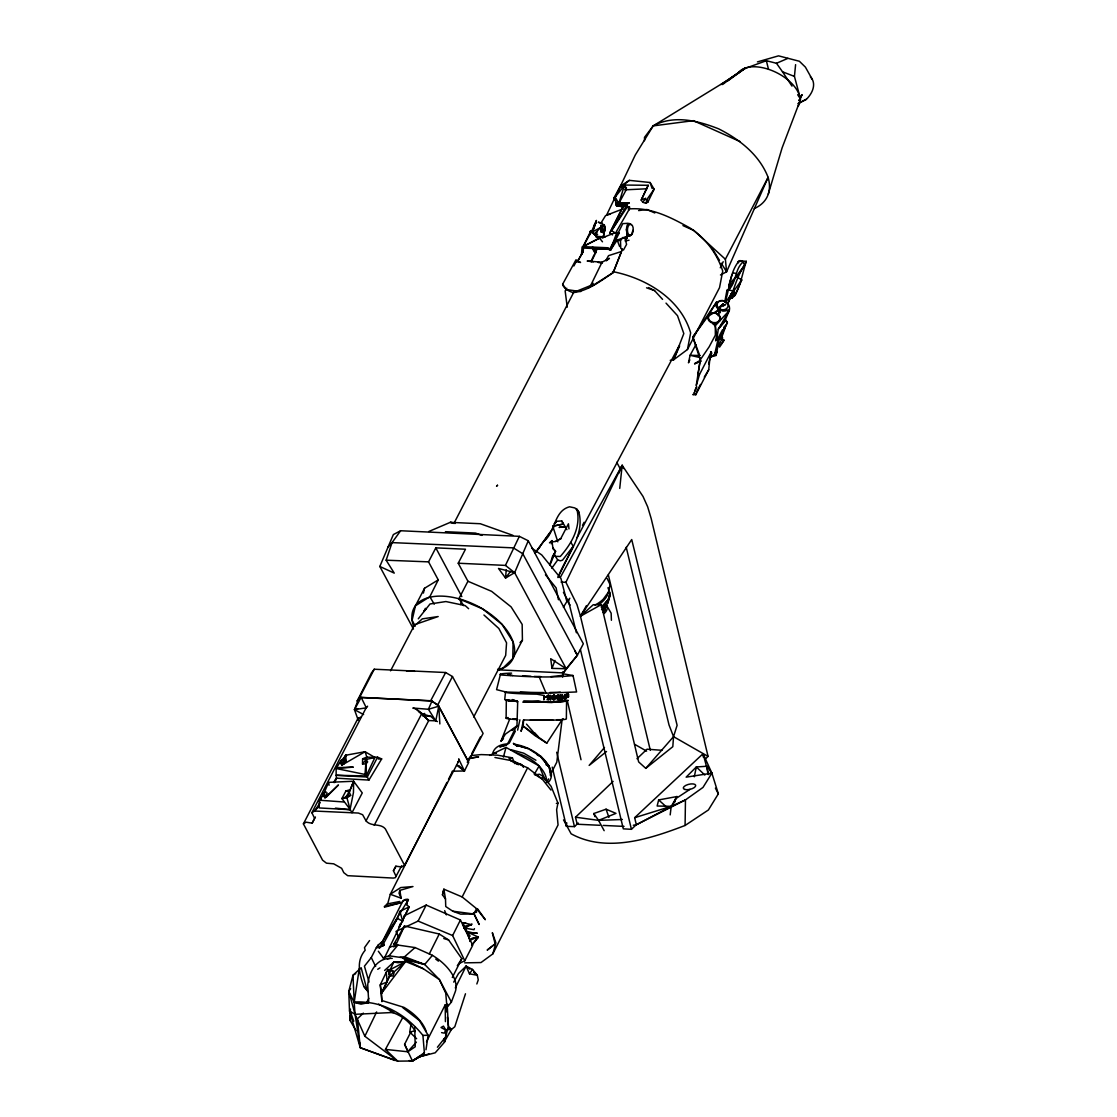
<?xml version="1.0" encoding="UTF-8"?>
<svg xmlns="http://www.w3.org/2000/svg" width="1117" height="1117" viewBox="0 0 1117 1117"><rect width="100%" height="100%" fill="white"/><g stroke="black" fill="none" stroke-linecap="round" stroke-linejoin="round"><path stroke-width="1.5" d="M568.344 693.992L567.785 696.952M568.064 695.5L568.288 694.076L568.134 697.008L568.12 694.243L568.162 696.198M568.427 695.542L568.385 697.176L568.106 694.257L568.316 696.854M568.413 696.785L568.427 694.09M603.152 231.764L601.295 225.564L604.562 225.313L604.492 231.484L601.225 231.736L602.496 231.024L602.594 229.292L601.295 225.564L601.016 231.722L604.492 231.484M568.26 696.785L567.953 695.626M568.26 696.198L568.12 696.952L568.358 695.877M725.841 320.356L726.874 321.724L725.226 319.909L725.841 320.356L718.287 329.152L729.331 310.484L722.825 310.931L717.77 308.878L716.416 306.756L716.458 302.204L717.337 302.344C722.825 297.248 731.104 303.545 729.331 310.484L725.226 319.909L718.287 329.152L717.072 337.264L715.313 325.703L713.149 323.064M506.113 718.063L506.322 700.331L517.855 701.56L505.861 699.842M512.396 699.689L517.688 701.965L516.976 725.296L507.732 743.74M543.881 699.675L544.3 695.472L543.839 699.661L543.895 695.472L536.816 694.16A31.765 1.773 0.7 0 1 505.526 691.632L504.758 699.354A31.765 1.773 0.7 0 0 517.045 701.015L507.998 700.694M546.506 697.301L544.914 697.301L546.52 696.868M552.44 696.366L550.597 696.38L550.276 695.416L550.29 699.731L552.44 696.366L550.36 699.731M550.597 696.813C549.634 701.727 553.432 693.531 550.569 698.628L550.597 696.813L551.784 696.799M550.597 696.38L550.681 695.416M556.699 697.106L555.331 696.701L556.601 697.092M562.088 699.2C563.261 699.926 561.683 695.821 562.13 695.011M562.354 694.997L562.814 698.739M562.633 677.056L562.703 671.862M564.225 696.268L563.233 696.757L564.211 696.701M564.532 699.033L564.616 694.816L564.713 699.019M567.31 694.69L567.227 693.559L567.464 694.69M604.269 231.47L604.339 225.299L601.086 225.564L601.016 231.722M568.106 695.263L568.413 694.229L568.385 694.997M563.527 819.878L571.122 833.799C606.475 853.206 650.038 838.937 685.084 825.463L685.461 799.898L702.998 787.415L711.892 773.146L703.068 753.696L634.651 817.7L636.341 824.751L633.311 825.24M349.914 789.775L345.963 790.92L341.9 798.585L350.096 809.364L346.968 797.901L353.642 781.244L353.461 792.567L350.096 809.364L351.981 812.757L362.257 792.93L353.642 781.244L328.635 782.361L322.59 796.379M497.917 669.097L502.72 668.329L512.801 658.499L513.094 641.94L502.022 624.375L482.544 608.863L458.864 598.768L467.939 581.259L458.221 563.233L465.482 549.229L435.812 547.861L428.551 561.865L438.255 579.891L429.822 596.729L415.454 605.777L412.103 620.242L415.189 626.218M568.19 694.467L568.316 695.458L568.246 694.257M339.833 762.436L341.9 765.131L365.091 751.713L366.851 757.103L366.167 759.434L367.647 761.906L366.027 763.916L362.522 763.986L362.606 758.806L366.851 757.103L374.921 757.494L366.181 775.952L336.147 775.268L336.147 768.524L339.833 762.436L343.561 764.321L343.156 763.204L340.503 762.394L340.657 760.663L344.567 758.443L345.753 755.232L365.091 751.713L374.921 757.494L366.167 759.434L362.606 758.806M559.1 697.273L558.989 696.715M561.279 696.799A4.091 2.583 -86.7 0 0 561.237 696.254L560.734 695.109L561.237 696.254A4.021 2.541 -86.6 0 1 561.279 696.757L561.265 697.427A4.608 2.848 -86.7 0 1 561.181 698.083L560.566 699.368L561.111 698.572A2.262 1.424 -86.7 0 0 561.209 698.083M561.279 697.176L561.153 696.799A4.105 2.555 -86.8 0 0 561.083 696.268L560.608 695.053L559.603 695.5M555.051 696.854L555.149 697.734A4.426 3.574 -84.9 0 1 555.065 698.334L554.186 699.619L554.94 698.865M534.094 773.969L542.569 779.275L542.667 775.994L539.399 774.249L534.931 774.891M557.816 699.507L557.048 698.279A3.714 2.834 -85.5 0 1 556.992 697.79L557.718 695.249L559.058 696.352A4.021 2.848 -86 0 1 559.114 696.868L559.1 696.994M560.971 698.069A4.566 2.918 -86.6 0 0 561.013 697.483L560.86 696.184M561.027 697.483L561.027 696.673M555.065 697.413L555.149 697.748A4.622 3.7 -84.9 0 1 555.065 698.237M558.709 697.58L558.207 695.556L558.737 696.156M366.167 759.434L365.008 774.444L366.181 775.952L366.167 759.434L362.522 763.986M554.744 697.72L554.744 696.91M554.828 697.72L554.144 695.696L554.632 696.296M560.148 695.025C558.207 696.924 560.05 701.281 560.985 698.614A2.192 1.382 -86.7 0 0 561.083 698.083L561.237 697.999M559.561 698.027L559.868 695.668L560.943 696.059M559.673 698.041L560.078 695.584M556.894 697.357L557.118 696.212M591.242 261.811L595.822 252.596L595.947 249.147M596.352 237.083L596.534 231.917L600.513 227.561L604.339 225.299M557.327 698.139L557.872 695.556M732.794 296.228L734.944 295.447C740.794 284.863 742.623 272.646 746.296 261.322L741.856 261.015A3.491 1.969 26 0 0 739.161 260.792C729.261 272.869 730.029 288.535 724.919 302.442M356.128 1030.684L350.012 1020.379L350.193 1015.521M553.85 695.249L552.775 698.041A3.728 3.197 -84 0 0 552.817 698.39L553.725 699.647L554.842 698.851A2.192 1.773 -84.8 0 0 554.995 698.139M552.761 697.12L552.887 696.338A1.997 1.689 -83.7 0 1 553.083 695.863L554.297 695.291L555.107 696.505A4.091 3.337 -84.7 0 1 555.163 697.05L555.065 697.134M553.138 698.251C553.515 694.76 553.613 696.338 553.138 696.408M559.38 696.924L559.394 697.943M559.1 697.608L558.989 697.567A4.426 3.142 -86.1 0 1 559.045 698.209L558.318 699.465L558.919 698.725A2.192 1.55 -86.1 0 0 558.933 697.999M693.88 392.653L694.369 394.036L692.791 394.622L695.793 394.748L695.877 393.24M738.351 261.434L738.449 262.844M548.182 695.346C543.574 697.036 552.147 695.444 548.321 695.332M548.391 699.214L548.559 698.097L547.037 699.661L548.656 699.647C549.103 698.502 545.962 694.732 549.494 696.519M546.925 696.84L547.93 695.374M378.342 951.265L383.997 958.875L409.171 906.892L406.462 904.561L408.04 899.492A9.522 6.534 76.5 0 0 402.106 902.452L382.517 941.463L382.237 945.876L379.612 947.802L376.387 947.565L371.277 957.562L364.421 966.191L369.043 982.052M567.729 695.57L567.953 694.257M471.723 945.289L478.327 937.079L467.548 932.15L476.889 933.281M705.553 758.792L708.066 756.404L651.169 518.483L647.665 506.797L643.015 496.437L622.155 465.314L565.914 582.306L576.958 604.548L580.463 616.235L631.719 539.553L677.111 725.296L673.537 736.648L672.811 746.687L645.78 768.356L638.645 761.906L601.295 604.604L593.239 604.744L580.463 616.235L631.426 829.317L623.3 828.842L580.449 649.661M559.268 696.882L559.491 696.114M506.238 569.824L505.554 578.034L514.63 572.672L528.285 540.782L519.349 536.342L400.626 530.743L393.366 534.568L379.822 566.459L413.458 629.053M594.872 251.66L595.152 248.365M596.115 236.846L596.534 231.917L594.649 234.738M556.908 696.98L557.006 696.254A1.997 1.494 -85.1 0 1 557.201 695.723L558.5 695.221M369.559 940.57L364.477 947.663L365.161 950.274C355.806 961.109 359.465 974.359 363.863 986.395L367.018 990.039L361.168 967.741L353.014 975.211L348.769 991.365L349.495 1011.025L360.26 1047.704L397.722 1061.15L412.424 1060.982L418.707 1056.975L435.197 1052.8L444.51 1042.161L448.378 1025.741L447.303 1007.017L451.394 1002.089L439.442 979.623L423.385 968.774L405.736 961.597L390.252 969.598L387.878 969.57L386.231 972.321L380.269 984.873L381.93 1001.67L381.497 993.362L389.679 975.839L390.112 971.162M710.566 351.632L711.25 351.841L699.465 374.558L696.24 385.602L700.275 359.828L692.819 337.055L716.458 302.204L716.416 306.756M710.314 355.346L710.021 358.389L711.766 353.251L711.25 351.841M547.288 696.743C547.847 694.648 550.095 697.176 548.461 695.793M797.957 106.185L800.512 99.022L794.438 76.417L795.597 64.66M695.793 394.748L708.723 369.755L709.84 358.934L708.625 363.891M619.74 488.394L622.155 465.314L623.426 468.498M559.422 696.533L559.366 696.156A1.997 1.354 -85.8 0 1 559.547 695.626M559.533 696.966L559.645 696.184M578.243 823.061L574.473 826.636L566.389 826.301L566.766 822.838M612.521 234.961L609.826 232.978L623.398 205.919L625.757 204.858L629.416 207.79L629.164 210.094L629.555 206.813M568.162 696.394L567.967 697.12M447.638 1004.169L447.303 1007.017L446.339 1006.948L446.898 1012.072M608.039 248.379L606.531 249.231L592.959 248.323M557.188 697.064L557.313 696.282M632.976 230.214L631.384 234.989L617.184 240.071L610.51 250.082L608.332 249.203L583.507 248.058L583.172 251.688L578.173 260.289L581.482 254.494L582.083 246.941L599.55 238.103L602.482 241.803M670.186 814.893L671.219 806.348L676.986 796.533L658.653 799.94L657.145 806.013L671.219 806.348L685.461 799.898L636.341 824.751L671.219 806.348L634.651 817.7M556.894 719.725L562.102 719.697L556.797 762.129L550.178 775.198M564.909 698.977C565.956 688.561 567.562 698.683 565.928 698.865M697.692 376.68L698.265 372.841L699.465 374.558M425.982 1049.757L428.146 1035.277L419.406 1020.533L402.86 1007.688M394.985 1060.48L360.26 1047.704L355.052 1014.306L354.187 1002.396L359.283 968.551M566.082 697.888L566.431 694.606M416.613 1038.712L409.744 1032.08L411.028 1024.219M597.581 234.542L596.101 234.333L596.534 231.917L594.914 234.584M725.003 300.738L726.944 290.322L728.801 289.149M601.1 606.992L604.66 604.465L609.268 598.126L610.147 593.392L607.941 587.724M609.268 598.126L610.147 593.476L608.207 599.801L602.314 606.308L603.92 607.969L607.927 602.915L609.226 597.735M547.232 696.715L548.14 695.793M593.965 227.812L595.57 223.051M604.604 230.688L604.981 226.835L604.814 230.688L602.957 232.839L604.074 232.127M670.228 360.316L673.635 359.814L687.444 349.523L690.655 332.908C680.714 298.658 645.738 278.063 612.563 271.571M715.648 340.853L716.583 335.994M716.36 340.364L717.296 335.505M542.667 775.994L551.072 786.298L557.955 803.053L556.629 809.727L558.053 824.946L492.806 953.904L480.994 962.561L464.644 962.854M698.265 372.841L698.083 373.706L700.275 359.828L709.211 346.745L715.355 335.156L715.313 325.703L729.331 310.484L726.259 309.995M620.48 240.49L620.773 248.337L623.468 250.054L626.595 244.33L624.85 237.935L623.007 237.46L620.48 240.49L617.087 240.309M694.299 776.804L696.324 766.946L707.033 766.262L711.892 773.146L718.343 793.838L708.401 809.965L685.084 825.463M625.422 240.783C629.206 235.212 624.235 228.79 628.257 223.26L622.783 223.651L618.036 233.16L616.835 232.462L610.51 250.082L607.927 247.779L583.102 246.634L590.739 231.065L599.075 238.591L591.144 231.568L590.279 231.819M738.267 261.727L741.856 261.015L743.224 261.741C734.428 269.434 736.773 281.945 728.815 289.722L726.944 290.322M437.431 721.596L435.742 720.842L438.786 706.181L432 700.987L361.14 697.371L354.466 709.658L358.222 720.186M517.618 730.113L519.894 719.851M710.398 356.937L714.489 355.22L718.426 337.599L722.462 329.864M727.544 304.019C734.092 291.272 736.145 276.974 744.69 265.106L743.224 261.741M551.198 543.728L551.896 540.6L549.452 542.876M473.524 912.84L479.123 924.443L473.524 912.84L476.498 912.24L476.568 908.666L473.803 913.999L460.637 914.139L452.706 911.179L445.739 906.515L445.501 899.017L442.458 894.843L443.868 889.174L462.159 896.951L476.568 908.666L485.337 919.724L477.462 908.693M423.413 593.085L424.53 588.268L438.255 579.891M607.927 602.915L610.147 593.392L608.318 599.424M343.924 762.799L345.753 755.232L346.535 755.762M674.71 802.132L675.506 798.837L689.971 789.356M399.174 926.691L400.123 923.927M442.458 894.843L443.868 889.174L445.501 899.017M470.159 936.172L463.946 927.934L462.787 922.67L465.831 923.089M500.472 674.207L496.576 689.65L506.057 692.037L546.073 693.196L576.595 691.954L573.049 675.548L563.038 673.788M503.418 757.075L506.015 747.399L539.162 765.955L545.222 780.043M728.717 285.715L732.152 274.475M728.815 289.722L730.867 282.112L738.183 275.187L744.69 265.106L734.763 278.44L728.815 289.722L733.338 291.328L734.162 288.689L728.075 302.902M446.912 782.403L390.294 894.27L400.766 887.554L412.969 886.549L399.802 890.389L399.02 893.237L401.115 898.208L390.294 894.27L387.697 903.751M492.806 953.904L495.906 942.874L492.332 932.695L495.138 943.893L487.333 949.995L495.138 943.893M601.225 231.736L602.594 229.292M718.203 315.692L720.13 309.004L707.759 316.474L692.819 337.055L699.759 355.583M460.679 604.534L461.642 601.281M768.287 194.093L782.137 147.793L797.789 106.687A34.278 18.863 26.6 0 0 780.057 74.49A34.278 18.863 26.6 0 0 738.756 72.423L722.545 84.557M406.462 904.561L408.04 899.492L403.139 900.679M357.245 702.342L354.466 709.658L366.334 707.829L367.591 706.181M589.65 234.71L591.144 231.568L592.904 231.666L596.422 220.412L591.703 231.177M357.859 718.971L360.526 717.142M465.482 993.781L454.787 1026.76L451.422 1029.455L444.426 1041.63M379.822 566.459L394.245 573.119L386.147 560.203L392.039 542.611L400.626 530.743M557.969 577.573C565.677 556.364 585.126 536.411 578.885 512.158L577.447 509.785M543.867 541.326C555.652 531.874 553.599 511.041 569.572 506.783L574.934 507.956L578.885 512.158M721.624 337.725L725.296 327.295L724.388 326.234L723.467 330.632L725.296 327.295M399.327 927.18L409.171 906.892L399.886 911.374L397.387 918.411L382.237 945.876L384.248 944.926L382.517 941.463L408.473 899.618M714.489 355.22L716.821 348.713M720.339 338.94L724.821 326.653M550.164 563.331L553.124 555.289M528.285 540.782L583.339 643.783L577.377 655.232L566.179 668.734L552.007 668.385L554.954 660.426M733.366 294.679L734.511 291.593M451.394 1002.089L455.331 991.533A42.879 24.267 26.8 0 0 432.419 955.328L415.035 947.565L397.903 945.066L389.47 947.09M625.59 241.007L627.922 235.017L625.436 241.342M350.431 1009.056L350.012 1020.379M567.967 694.606L568.385 695.388M597.93 247.96L594.733 253.308L595.947 250.194M334.737 782.612L336.482 778.172L336.147 775.268L367.284 777.027L368.931 780.085L381.679 758.918L377.574 757.186L374.265 757.214M622.378 249.161L613.191 272.618C600.876 280.674 588.184 290.978 573.105 292.626C568.735 291.272 563.275 288.214 562.633 284.235L575.967 259.828L580.547 262.481L576.428 261.699M503.488 738.714L501.016 741.06L509.743 718.929M477.015 933.016L467.52 932.569L462.787 922.67L471.542 924.639L471.891 923.913M429.291 953.918L439.246 934.021L448.587 939.942L461.81 958.707L452.301 977.501M549.899 565.328L555.582 551.281L552.733 547.693M353.642 781.244L349.216 792.121L345.837 796.993L341.9 798.585L346.968 797.901L350.654 795.29L349.216 792.121L345.963 790.92M694.718 391.941L696.673 387.138M522.854 702.23L538.548 701.42M728.675 299.733L730.602 295.083M618.86 473.161L622.155 465.314L560.329 577.391M715.425 352.818L713.554 355.583L710.538 356.937L716.123 355.471L719.32 338.912L726.008 325.075M432 700.987L428.425 709.281L435.742 720.842L428.733 720.535L416.222 709.086L412.843 708.024L428.425 709.281L438.786 706.181L468.707 762.408L464.463 770.967L452.273 771.205M679.639 345.935L673.635 359.814L683.813 333.564L677.502 315.678L666.025 303.126M744.243 266.055L746.296 261.322M621.471 184.961L615.076 197.15L616.067 202.652L618.874 203.336L626.553 189.164L624.347 185.576L621.471 184.961L620.493 187.321L622.225 185.031L648.181 185.282L641.214 200.125L642.847 202.275L645.738 203.28L647.022 200.334M474.446 928.646L473.985 929.707L463.946 927.934L471.542 924.639L464.323 926.412M734.944 295.447L741.772 279.92L737.597 277.435M717.742 321.947L717.337 322.869A6.353 5.18 10.9 0 1 708.136 319.322A6.353 5.18 10.9 0 1 713.693 312.914A6.353 5.18 10.9 0 1 720.409 319.308L717.337 322.869L719.557 320.16L720.032 317.786L719.027 315.441L716.346 313.514A5.878 4.803 10.9 0 0 708.429 318.177A5.878 4.803 10.9 0 0 717.742 321.947L719.557 320.16L719.39 321.417L720.032 317.786L720.409 319.308M573.105 292.626L590.642 285.533L591.968 286.092L593.211 283.299M616.668 236.245L610.51 250.082L619.139 233.146L616.835 232.462M458.221 563.233L505.442 565.397L519.349 536.342M439.246 934.021L404.466 925.979L395.39 946.057L393.547 946.839M689.845 359.814L688.477 362.843L690.083 355.29L695.919 344.664M718.496 346.41L722.49 337.599L721.498 335.686M591.368 260.694L594.062 254.788M694.551 391.159L696.589 386.691M602.859 237.167L604.269 234.095L603.752 231.051M570.885 542.415L573.216 546.255L562.535 560.134L560.427 560.79L557.704 559.952L553.711 553.669L555.512 556.35L560.287 556.475C571.75 543.518 581.552 526.526 576.721 508.598M558.807 698.711L558.221 699.507M589.748 234.57L591.144 231.568M386.231 972.321L387.208 981.857L380.269 984.873L381.497 993.362L389.679 975.839L405.485 961.709L393.84 962.016L384.597 970.45M641.214 200.125L648.181 185.282M390.252 969.598L393.84 962.016L405.736 961.597L404.731 959.503L402.539 957.702L389.009 955.817L383.173 957.883M425.395 608.304L423.902 611.446L426.052 608.807M725.91 325.103L719.32 338.912L718.426 337.599M344.273 758.317L345.753 755.232L346.061 760.9L341.9 765.131M720.283 267.773L723.202 261.713M645.738 203.28L647.846 202.191L654.129 189.164L650.08 182.504L629.36 180.354L622.225 185.031L626.428 187.586L624.724 189.848L646.994 188.773M546.799 782.514L548.559 778.884M615.16 200.753A3.491 2.011 28.3 0 1 613.736 198.365L614.127 197.569M402.72 1017.601L385.421 1049.408L397.722 1061.15L364.854 1036.255L376.638 1011.946M672.504 805.762L676.986 796.533M590.642 285.533L602.035 262.202L609.421 258.334L606.266 260.833M558.277 576.93L573.216 546.255M594.733 253.308L596.199 250.348M602.803 237.041L604.269 234.095M455.303 987.931L466.096 966.135L472.533 969.444L477.336 975.281L478.258 979.902L476.847 983.979M401.659 865.689L395.32 877.683L393.421 878.088L347.68 875.686L343.785 872.656L341.648 868.314L333.676 863.818L326.471 863.176L322.576 860.16L303.405 823.857L306.072 822.182L312.16 823.145L314.575 818.342L311.88 812.715L366.655 706.824M458.905 963.622L464.784 960.788L452.622 935.543L460.427 920.003L426.191 905.077L403.837 915.996M398.853 937.47L396.004 931.438L418.107 921.078L426.191 905.077M426.526 1041.742L445.264 1004.728L446.87 1006.11L446.339 1006.948M448.489 779.303L452.427 771.54M350.64 988.657L348.769 991.365L354.187 1002.396L366.544 1002.787L368.819 998.305M509.492 742.721L515.37 731.104M727.404 322.967L726.65 323.567L726.874 321.724L727.404 322.967L719.32 338.912L722.49 337.599M462.159 896.951L527.587 767.798L509.827 760.16L509.254 757.912L512.382 757.843L514.714 763.581M422.603 1055.202L412.424 1060.982L404.591 1044.311L410.637 1032.359M715.55 354.955L717.044 352.037M464.784 960.788L472.714 945.275L460.427 920.003M573.887 265.986L576.163 261.587M303.405 823.857L358.18 717.952M396.088 876.412L393.421 870.715L395.809 866.094M359.604 697.469L374.251 669.223L445.641 672.518L452.469 676.539L483.103 733.422L468.344 761.417L437.836 704.785L430.687 700.736L359.604 697.469L357.007 701.308L371.528 672.811L374.251 669.223M453.893 523.468L574.012 291.774M415.454 605.777L424.53 588.268M367.284 777.027L377.574 757.186M393.421 870.715L396.074 866.247L401.897 866.946L404.549 865.27L385.393 828.968C380.576 822.88 371.249 827.152 366.027 820.855L421.626 713.889L418.638 711.431M437.836 704.785L452.469 676.539M473.706 716.96L505.68 655.386L506.56 642.833L498.852 628.494L483.94 615.006M404.549 865.27L458.696 761.11M582.515 525.339L584.121 522.267M467.269 762.283L470.355 756.335M471.905 753.361L480.38 737.011M687.444 349.523L719.53 287.655L722.727 271.068C716.988 253.377 705.721 238.466 690.264 228.147C671.038 217.494 650.876 206.757 628.117 209.033M569.824 598.209L568.232 601.281L563.443 592.387M374.223 825.281L428.733 720.535L421.626 713.889M720.451 274.991L726.581 271.822L725.38 259.242L768.119 177.352C759.337 154.788 739.677 139.43 718.622 128.832C697.985 120.72 673.858 114.59 653.18 125.886L644.495 137.349L644.523 140.7M696.631 391.774L700.471 384.43M704.296 377.071L708.723 369.755M390.545 670.828L414.672 624.654L438.171 616.542L422.296 618.874L415.957 624.557M512.801 658.499L522.421 640.223L522.17 624.431L511.097 606.866L491.62 591.354L467.939 581.259M609.826 232.978L623.398 205.919L629.416 207.79M312.16 823.145L315.413 816.988M430.687 700.736L445.641 672.518M609.896 248.798L618.371 232.839M577.154 537.556L678.871 346.326M343.338 761.766L344.944 758.764M325.606 795.946L327.197 792.944M613.736 198.365L620.256 186.288M557.299 695.751L558.263 695.151L559.031 696.184M469.726 941.408L471.388 938.392M606.042 260.163L608.542 255.653L621.513 251.493L613.191 272.618L591.968 286.092M552.329 557.146L555.582 551.281L553.027 548.88L551.896 540.6M453.711 982.108L458.542 973.493L466.096 966.135L469.838 969.193M586.467 605.609L580.463 616.235L601.295 604.604M616.444 231.47L628.466 210.582M404.466 925.979L393.603 944.465L396.186 942.622M534.861 773.285L539.162 765.955M311.88 812.715L314.547 811.04L358.389 813.05L362.62 814.712L366.027 820.855M615.774 233.23L611.558 230.674L625.813 206.98M581.482 254.494L583.172 251.688M383.159 941.924L379.612 947.802L378.328 944.884L382.517 941.463L381.009 943.181L382.237 945.876L384.248 944.926M385.826 937.512L397.387 918.411L402.776 921.274L399.886 911.374M322.897 795.109L324.963 797.817L338.451 784.944L326.401 797.021L322.897 795.109L319.211 801.196L319.197 807.94L350.347 809.713L335.435 808.122M707.759 316.474L716.458 302.204M563.401 607.215L566.85 601.574L560.971 578.55L541.731 554.926L531.65 548.084M728.033 80.717L745.737 67.886L726.581 80.815L653.18 125.886L635.28 154.998L606.782 214.715L610.133 214.282M600.541 223.721L605.554 215.637L623.146 208.795M566.808 288.256L565.146 290.951L567.241 307.175M333.829 782.403L336.482 778.172L368.931 780.085M501.016 741.06L505.401 734.12L517.031 725.841L512.103 730.518M719.599 347.136L723.872 340.406L722.141 339.61M457.3 965.758L461.81 958.707M355.695 973.605L353.014 975.211L354.187 1002.396C381.567 999.743 406.295 1014.627 422.91 1035.389L424.39 1052.759L423.287 1054.462L412.424 1060.982L409.115 1060.578M546.813 743.14L523.203 726.12L521.025 731.356L523.566 719.907L523.203 726.12L534.75 735.461L546.813 743.14L562.102 719.697M611.558 230.674L627.405 206.687L625.311 204.732M320.272 802.467L314.547 811.04L318.862 806.348M333.62 782.458L336.482 778.172M435.742 720.842L430.785 716.374L423.064 715.843L424.711 713.4M642.847 202.275L645.64 198.156M721.051 344.539L723.872 340.406M497.61 669.809L563.331 672.909L566.179 668.734L514.63 572.672L505.442 565.397M473.594 972.237L477.336 975.281L469.489 973.815L472.533 969.444M725.422 302.623L733.338 291.328M647.846 202.191L646.589 199.887L654.129 189.164M551.77 568.19L557.704 559.952M535.127 553.013L553.837 527.07M741.772 279.92L732.989 292.095L735 293.953M376.387 947.565L378.328 944.884M537.808 549.69L539.818 546.897M343.561 764.321L340.503 762.394L345.753 755.232M536.118 551.77L549.927 532.963M510.441 571.457L505.554 578.034L498.503 568.469L514.63 572.672M381.497 993.362L405.485 961.709L398.001 962.714L393.84 962.016M418.289 618.804L430.017 603.976L445.892 601.546L465.203 605.596L468.637 608.709M554.702 523.733L556.615 521.318L561.711 520.927L566.919 529.667M603.236 612.465L605.33 609.812L605.344 604.213M563.331 672.909L577.377 655.232L522.812 553.767L513.359 547.861L392.039 542.611L387.92 547.19M437.417 1047.243L445.585 1036.995L446.186 1030.321L441.006 1027.486L443.463 1026.118L445.725 1029.902L444.357 1033.141L441.578 1032.625M728.521 298.965L731.607 295.167M389.009 955.817L397.903 945.066M471.807 944.982L478.327 937.079L472.77 938.126M385.421 1049.408L407.705 1051.767L416.404 1042.133M423.385 968.774L404.731 959.503L424.697 964.446L432.419 955.328M604.492 747.524L589.148 765.41L606.531 751.532M645.78 768.356L673.537 736.648L669.013 724.933L626.218 547.26M321.235 798.864L319.211 801.196L320.23 800.261L343.631 801.978M382.517 941.463L381.009 943.181L383.396 945.778M602.803 605.777L607.397 600.695M729.289 298.113L732.305 297.974L735.112 295.042L732.277 292.263M507.551 743.894L508.696 743.154L507.551 743.894A31.765 17.97 26.8 0 0 492.583 754.268M554.283 523.636L556.615 521.318M520.061 642.582L522.421 640.223M723.383 305.918L725.659 304.382L718.44 308.027L717.254 306.17A5.557 4.538 10.9 0 1 722.266 300.668A5.557 4.538 10.9 0 1 728.005 306.351A5.557 4.538 10.9 0 1 720.451 309.325L718.44 308.027L723.299 303.824L718.44 308.027M340.503 762.394L344.567 758.443L346.061 760.9M384.318 906.446L402.106 902.452L384.471 907.186L386.817 904.03L399.872 901.461M363.346 1013.119L357.412 1018.844L360.26 1047.704L359.702 1042.971M599.731 825.281L577.182 824.234L575.506 817.197L613.135 781.397M636.983 758.736L647.022 749.186L661.962 750.303M476.722 933.184L467.157 932.206L469.754 940.151L478.327 937.079M631.426 829.317L636.453 824.528M588.91 287.683L590.335 286.329M336.147 768.524L337.166 767.588L353.293 767.114L336.147 768.524L365.008 774.444M602.496 610.273L606.014 607.09A8.461 5.39 -27.8 0 0 605.149 604.856M400.04 957.283L404.563 956.766L415.035 947.565M626.553 189.164L625.604 189.792M714.936 313.165L720.13 309.004M626.204 204.956L628.927 202.791L618.874 203.336L615.076 197.15L624.347 185.576L618.874 203.336L623.468 207.106L616.291 205.458L615.956 204.16L616.067 202.652L623.468 207.106M620.493 187.321L629.36 180.354M627.936 224.531L629.36 223.484L631.119 224.685M623.998 237.739L631.384 234.989M553.585 695.36L553.292 695.584A1.466 1.229 -82.5 0 0 552.929 696.031M412.424 1060.982L424.39 1052.759M721.024 84.557L745.737 67.886M601.56 609.533L603.92 607.969M407.705 1051.767L415.231 1046.783L414.714 1026.956M558.221 699.06L557.299 698.474M625.757 204.858L628.927 202.791L618.874 203.336L619.67 201.591L620.493 203.406M694.634 363.737L700.945 361.014L694.634 363.737L698.949 361.028M377.728 969.277L379.962 967.867M326.178 791.995L323.288 793.726L325.187 796.016L329.068 794.047M562.046 719.306L563.15 718.636M730.7 294.218L732.263 293.31L732.305 297.974M324.963 797.817L326.401 797.021M592.904 231.666L600.513 227.561M550.709 542.164L555.61 541.424L561.181 538.478M599.55 238.103L583.102 246.634L591.242 231.847L590.027 231.401L590.739 231.065M555.61 541.424L560.65 538.813L568.441 523.803L568.986 528.927M797.873 103.672L806.39 99.301A23.904 15.68 -30 0 0 810.383 76.864M798.613 103.211L806.39 99.301M489.623 755.399L506.015 747.399M738.588 72.912A34.278 19.575 24.5 0 1 745.193 68.402L766.36 60.709L776.469 63.278L787.848 58.391M428.816 531.497L450.277 522.351L480.296 523.733L512.94 535.364M575.506 817.197L598.558 820.367L615.97 813.371L606.07 809.197L593.797 813.525L594.97 816.639M554.046 699.186L554.674 698.642L553.124 698.558M602.482 237.739L615.872 232.448M350.654 795.29L345.837 796.993L346.968 797.901M757.438 61.91L778.535 55.85L799.367 61.253L805.385 67.104L812.241 79.307M548.252 697.748L549.019 697.539L548.656 699.647M357.733 708.611L354.466 709.658L363.611 714.559M418.707 1056.975L428.984 1053.917M617.031 206.268L628.927 202.791L616.291 205.458L617.031 206.268L615.621 202.135M500.388 746.728L506.769 744.885L499.69 746.854M387.32 959.112L390.545 958.274M556.364 803.444L557.955 803.053M409.744 1032.08L414.309 1030.991M624.431 203.825L628.927 202.791M548.321 698.181L546.883 696.994L548.615 698.111M496.367 752.746L493.183 753.444L496.423 752.942M731.244 293.52L732.263 293.31M625.729 240.881L629.039 240.197M557.816 541.815L552.775 526.191L563.401 524.041L561.711 520.927M552.789 526.163L563.401 524.041M389.498 971.399L392.779 970.743L393.966 973.466L392.821 976.021L389.679 975.839L387.878 969.57M563.331 675.268L550.89 676.651M573.049 675.548C549.257 678.159 525.032 676.651 501.198 674.989A36.316 2.192 1.5 0 1 511.586 673.132M469.266 758.443L478.593 756.893L469.182 758.164M711.892 773.146L686.145 777.153L696.324 766.946L704.841 775.044M548.238 698.181L547.051 697.483M653.18 125.886L693.378 120.664L740.292 141.677M638.603 210.582L646.98 209.493L654.799 212.984M473.091 938.182L478.202 937.568M558.095 695.556L557.285 697.636M564.839 526.735L559.072 527.392L565.314 526.693M553.878 699.647L552.817 698.39M471.346 755.511L481.232 754.589L497.596 755.19L512.382 757.843M445.529 1029.734L451.422 1029.455L449.048 1026.844M563.275 701.532L552.678 702.007L567.687 700.778L552.37 701.965L524.055 701.839L552.119 702.411L566.57 701.239L566.361 718.971A30.173 1.689 0.7 0 1 523.901 719.92M593.797 813.525L598.558 820.367L622.364 819.487M378.3 759.015L381.679 758.918M366.544 1002.787L368.498 1002.731M422.91 1035.389L428.146 1035.277M618.036 233.16L619.139 233.146M560.329 701.127L563.68 701.071L560.329 701.099M540.181 701.211L523.398 701.308A31.765 1.773 0.7 0 0 568.162 700.317M540.893 676.609L534.233 676.441M720.046 310.372L725.533 310.456M580.7 291.579L566.57 289.582L562.633 284.235M699.926 355.499L690.083 355.29L699.954 357.552M524.055 701.839L537.263 702.104M547.162 702.314L552.119 702.411M565.23 698.963L565.453 694.732L565.9 698.865M386.147 560.203L428.551 561.865M596.045 236.399L605.456 236.804M522.561 675.939L530.896 676.302M596.66 237.307L603.306 237.614M445.432 531.692L475.465 533.074L481.986 535.406M561.055 582.083L565.914 582.306M603.208 825.435L624.026 826.398M606.531 249.231L609.91 249.398M641.94 198.477L646.589 199.887M463.946 927.934L466.948 928.143M512.982 718.845L516.082 719.125M507.97 700.513L511.265 700.862M563.624 700.359L567.045 700.778M593.434 261.839L587.179 261.043L602.035 262.202L602.398 263.053L598.126 262.439M452.706 911.179L473.803 913.999M629.96 236.036L627.237 234.43L626.302 229.278M390.238 1011.932C400.431 1014.431 410.553 1021.957 415.203 1031.549M455.261 523.217L450.277 522.351L455.233 523.468M494.943 757.494L509.129 760.202M416.222 709.086L422.826 714.098L430.785 716.374M604.032 248.826L605.568 249.147M514.797 763.204L521.444 764.628L523.287 766.737M554.13 695.249L555.093 696.491A4.021 3.267 -84.7 0 1 555.149 697.008M554.046 695.249L555.009 696.505M354.187 1002.396L361.07 1004.141L368.764 1002.535L367.73 985.026A38.9 26.696 76.5 0 1 392.221 958.414M598.349 222.353L602.454 223.442L602.971 226.486M510.651 749.605L523.733 753.179L535.909 760.244M548.489 695.36L549.466 696.366M443.77 938.531L448.587 939.942M512.549 675.506L507.788 674.082L510.553 675.478M402.539 957.702L424.697 964.446L439.442 979.623L445.753 993.195L446.87 1006.11M512.354 699.563L517.129 701.336M382.209 1000.637L403.865 1007.325A39.695 22.466 26.8 0 1 426.247 1031.745M514.797 718.72L517.73 719.641A30.173 1.689 0.7 0 1 508.235 717.561M598.461 222.199L602.454 223.442M646.548 287.809L654.548 290.588L662.576 299.37M404.563 956.766L424.697 964.446M776.469 63.278L782.514 71.781L794.438 76.417M418.107 921.078L452.622 935.543M392.779 970.743L390.308 969.71L388.73 972.432L389.679 975.839M512.815 760.928L521.444 764.628L523.454 767.058M682.948 225.592L693.894 230.493L725.38 259.242M537.277 755.05L540.307 756.432M553.809 699.647L552.803 698.656M648.53 287.558L654.548 290.588M509.827 760.16L518.456 764.74M513.708 743.489L516.989 745.905M378.635 1004.099L393.645 1012.449L355.052 1014.306L349.495 1011.025M634.61 744.285L646.617 751.141M673.537 736.648L708.066 756.404M448.615 1027.682L451.422 1029.455M529.472 749.381L540.195 756.209L548.391 766.206M516.836 746.044L513.387 743.377L513.904 744.173A31.765 17.97 26.8 0 1 544.803 760.412A31.765 17.97 26.8 0 1 548.07 782.626M566.179 668.734L550.709 658.709L552.007 668.385M718.44 310.568L720.367 312.481M722.406 338.954L724.081 340.126M456.49 765.131L464.463 770.967L458.654 758.876A4.761 2.667 27.4 0 1 457.761 761.738M435.742 959.112L438.423 961.123M527.587 767.798L542.569 779.275M712.604 323.595L715.313 325.703M558.458 695.249L558.709 696.715M658.653 799.94L666.388 806.893M458.738 765.48L464.463 770.967M719.166 311.685L720.088 312.648A4.37 3.56 10.9 0 1 717.617 310.023M534.526 732.696L537.975 736.354M526.512 724.123L536.621 735.712M741.856 261.015L744.704 264.226M617.813 240.839L617.184 240.071L619.656 246.592M545.431 574.766L556.126 587.891L558.43 599.731M542.736 779.75L550.974 790.082M363.863 986.395L367.898 991.603M458.864 598.768L463.862 605.693M509.254 757.912L511.209 760.761M782.514 71.781L791.981 86.121M797.664 94.722L800.512 99.022M712.451 248.868L719.516 260.345M721.275 263.207L726.581 271.822L768.119 177.352A68.277 38.523 27.6 0 1 754.296 208.544M574.697 650.82L577.377 655.232M429.822 596.729L434.262 604.171M592.541 246.885L595.822 252.596M461.824 596.618L435.812 547.861M598.558 820.367L604.157 830.685M616.752 462.326L620.759 469.74M715.411 788.169L718.343 793.838M361.14 697.371L366.334 707.829M371.277 957.562L375.633 966.442M607.187 578.564L610.022 584.484L608.639 591.828L603.278 599.173A22.94 14.661 -28.3 0 1 595.04 605.065M404.591 1044.311L408.152 1051.893M466.096 966.135L469.489 973.815M592.736 248.714L594.062 251.772M364.854 1036.255L355.052 1014.306L348.769 991.365L348.825 992.413M539.008 676.497L546.073 693.196M444.678 910.662L446.367 914.851M350.459 1011.932L353.782 1021.203M652.146 188.536L650.08 182.504M606.07 809.197L608.919 817.379M556.992 698.53L558.053 699.521L556.936 698.195M708.709 774.639L703.068 753.696L703.249 757.033M568.064 599.257L576.414 632.767M766.36 60.709L768.44 69.059M608.36 574.906L650.317 750.331M556.685 752.244L574.473 826.636M552.231 767.114L566.389 826.301M567.227 700.373L581.022 759.742M547.288 696.952L548.028 697.748L547.232 696.84M399.802 890.389L401.115 898.208M558.919 696.184L559.058 696.366A4.091 2.89 -86.1 0 1 559.1 696.91L558.989 696.952M328.635 782.361L329.068 785.237M422.826 714.098L423.064 715.843M444.119 1038.712L444.51 1042.161M447.442 1017.196L448.378 1025.741M707.033 766.262L707.871 774.318M438.786 706.181L439.847 723.942M611.404 620.27L611.153 613.191L606.377 604.981A9.453 6.046 -28.3 0 1 604.227 613.526M730.741 295.6L730.825 298.365M445.208 1004.825L445.418 1021.608M552.817 719.92A27.157 1.522 0.7 0 1 530.338 719.934M560.301 692.121A30.173 1.689 0.7 0 1 549.885 692.47M543.518 692.526A30.173 1.689 0.7 0 1 520.354 692.037M548.796 697.622A2.82 2.625 84.4 0 1 548.391 697.734M516.64 753.053A30.173 17.076 26.8 0 1 546.478 782.319M558.835 697.58A4.552 3.239 -86 0 1 558.793 698.083M413.416 625.674A55.571 31.178 27.4 0 1 442.681 596.157A55.571 31.178 27.4 0 1 506.266 629.457A55.571 31.178 27.4 0 1 498.098 670.005M596.101 234.333A6.353 3.337 -87.4 0 1 594.858 232.936M593.699 227.84A5.557 2.918 -87.4 0 1 596.338 222.744M733.492 273.134A3.491 1.969 26 0 1 735.796 273.456M608.737 588.561A19.855 12.692 -28.3 0 1 598.363 604.842M570.131 605.009A23.038 14.73 -28.3 0 1 567.604 600.751M406.476 670.884A47.556 26.682 27.4 0 1 414.547 671.331M801.992 94.861L799.046 100.474L801.992 94.861M497.526 485.281L496.59 486.118L497.526 485.281M528.132 748.53L516.068 745.123L528.048 748.627M549.159 766.597L546.227 764.74L549.159 766.597L551.03 775.952L548.936 766.234L540.67 756.237L549.159 766.597M684.903 789.482A6.353 2.597 -13.4 0 0 695.416 786.452A6.353 2.597 -13.4 0 0 688.226 784.441A6.353 2.597 -13.4 0 0 684.903 789.482M632.194 233.844A5.557 2.918 -87.4 0 0 631.37 224.475A5.557 2.918 -87.4 0 0 627.447 231.037A5.557 2.918 -87.4 0 0 632.194 233.844"/></g></svg>
